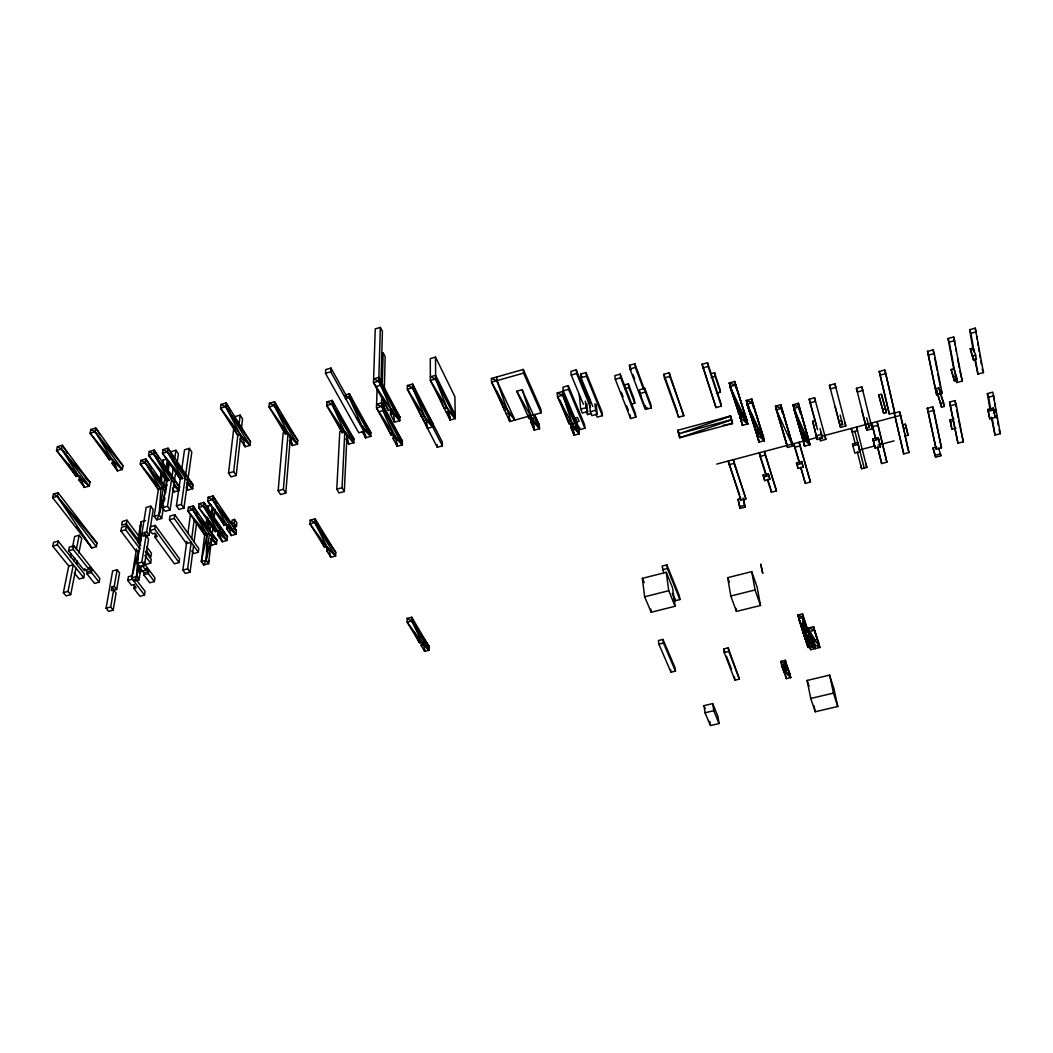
<?xml version="1.0" encoding="UTF-8"?>
<svg xmlns="http://www.w3.org/2000/svg" width="1053" height="1053" viewBox="0 0 1053 1053"><rect width="100%" height="100%" fill="white"/><g stroke="black" fill="none" stroke-linecap="round" stroke-linejoin="round"><path stroke-width="1.5" d="M407.169 618.414L411.684 620.915L429.15 650.227L421.74 642.119L419.489 642.699L407.129 622.086L407.169 618.414L411.71 617.255L429.15 646.581L429.15 650.227L424.688 651.346L423.477 642.593M423.582 418.225L423.582 420.687L426.162 419.963L432.691 426.939L427.544 428.374L425.57 422.687M429.15 650.227L421.239 641.935L421.226 645.594L424.688 651.346L424.688 648.911M415.053 390.005L412.631 384.029L442.352 442.168L442.392 445.867L437.298 447.275L407.34 389.215L407.379 385.53L412.631 384.029L412.592 387.728L432.678 423.24L432.691 426.939L424.175 416.093L421.582 416.817L421.595 414.356M419.502 640.263L419.489 642.699L414.421 632.695M381.778 402.772L381.686 406.471L402.312 444.892L393.23 435.073L393.164 438.772L397.231 446.301L402.312 444.892L402.364 441.194L381.778 402.772L376.605 404.247L381.686 406.471L402.364 441.194L399.074 437.772M399.771 420.66L390.979 409.722L388.386 410.446L373.499 382.594L375.25 328.905L380.344 327.417L378.764 381.081L399.771 420.66L390.558 410.657L390.479 414.356L394.612 422.108L399.771 420.66L399.824 416.962L378.883 377.395L373.631 378.896L378.764 381.081L399.824 416.962L397.6 414.619M395.731 442.089L397.231 446.301L397.271 443.839M391.163 432.52L391.111 434.981L393.664 434.27L402.312 444.892M393.598 419.239L394.612 422.108L393.111 411.157M383.99 402.246L383.792 410.394L378.606 411.855M384.332 389.215L385.161 356.638L383.134 352.716L382.252 385.293M397.231 446.301C395.678 428.742 379.067 414.869 381.949 396.705M803.005 627.338L802.544 613.886L797.858 615.031L808.02 647.477L812.626 646.358L809.415 635.183M377.079 388.386L376.487 407.945L391.111 434.981L386.28 424.741M167.374 470.007L167.703 460.411M208.639 560.446L208.533 563.684L203.729 564.974L201.334 561.604L204.769 534.463M362.1 431.454L365.641 437.798L370.735 436.376L370.853 432.678L349.385 393.809L345.489 394.914M207.638 527.579L207.968 518.208M208.231 510.402L208.402 505.716L211.508 504.861M364.614 434.968L365.641 437.798L365.72 435.337M346.713 396.428L330.984 368.076L325.719 369.603L325.482 373.315L358.757 432.77L363.877 431.322L363.969 428.847M334.841 406.261L332.143 400.39L331.919 404.089L326.746 405.563L346.95 435.837L353.782 442.694L353.953 438.983L332.143 400.39L326.97 401.864L326.746 405.563L342.238 432.744L344.779 432.02L353.782 442.694L348.714 444.116L345.845 439.075M741.931 414.632L741.983 413.395L739.351 414.105L742.497 425.346L747.788 423.938L734.691 381.489L729.308 382.963L738.811 413.921L741.47 413.197L747.788 423.938L740.048 417.751L742.707 417.027L747.788 423.938L734.691 381.489L736.047 387.728M207.362 528.053L207.81 518.471M208.178 510.494L208.402 505.716L207.994 508.915M342.33 430.888L339.79 431.598L336.789 489.171L339.04 492.975L344.305 491.54L346.964 435.573M166.387 486.486L166.716 479.984M167.19 470.217L167.677 460.451M344.305 491.54L342.054 487.736L344.792 431.769M335.565 556.023L335.749 552.325L315.018 518.866L310.214 520.169L309.964 523.881L324.666 547.415L327.049 546.783L335.565 556.023L330.839 557.287L326.733 550.719L326.943 547.02L335.565 556.023L314.781 522.564L310.214 520.169M363.877 431.322L330.76 371.788L330.984 368.076M161.043 487.539L159.095 514.904L156.752 519.84L154.172 516.273L158.45 489.026M161.504 481.103L162.07 473.047M162.636 465.005L162.978 460.174L166.571 459.161M139.259 576.596L139.022 579.834L134.297 581.111L131.757 577.807L136.482 548.995M139.496 573.345L139.865 568.488M140.681 545.257L126.307 525.96L121.595 527.263L120.937 531.002L136.127 551.219L138.456 550.574L136.495 576.517L134.297 581.111M139.299 543.703L140.957 521.775L145.551 520.511M278.913 410.591L274.557 401.772L274.201 405.484L269.055 406.958L290.365 437.258L297.446 444.116L297.736 440.404L274.557 401.772L269.423 403.246L269.055 406.958L285.521 434.152L288.061 433.441L297.446 444.116L292.405 445.537L289.351 440.483M208.02 510.521L208.402 505.716M285.679 432.296L283.152 433.007L278.15 490.737L280.559 494.541L285.784 493.094L290.378 436.995M285.784 493.094L283.389 489.29L288.074 433.178M285.732 431.677L285.521 434.152L281.125 425.728M139.009 544.177L140.957 521.775L137.535 542.585M161.293 476.298L161.635 473.073M162.649 463.399L162.978 460.174L162.478 463.386M250.074 445.353L250.469 441.628L226.132 402.97L221.012 404.457L220.538 408.182L237.82 435.389L240.347 434.665L250.074 445.353L245.059 446.775L240.242 439.193L242.769 438.482L250.074 445.353L225.671 406.695L221.012 404.457M234.358 524.684L234.082 527.158L236.451 526.5L236.859 522.801L234.569 519.392L232.2 520.037L231.778 523.749L234.161 523.091L234.569 519.392M216.905 502.9L212.996 495.95L212.535 499.675L207.691 501.017L228.975 528.119L235.964 534.266L236.372 530.541L212.996 495.95L208.165 497.292L207.691 501.017L224.263 525.355L226.658 524.697L235.964 534.266L231.212 535.556L226.592 528.777L227.027 525.052L228.975 528.119L231.212 535.556M139.154 537.82L139.522 534.608M139.878 531.396L140.957 521.775M221.077 538.754L222.275 541.742L218.076 531.278L217.629 535.003L222.275 541.742L227 540.452L227.422 536.727L203.94 502.399L199.122 503.729L198.635 507.467L215.286 531.62L220.051 530.317L220.485 526.592M233.832 427.847L228.54 473.073L231.041 476.877L236.175 475.443L240.716 435.073M241.44 428.61L242.519 418.923L240.137 415.106L235.148 416.54M236.175 475.443L233.687 471.639L237.925 434.481M239.031 424.793L240.137 415.106M222.815 529.988L222.38 533.713L217.629 535.003M209.85 542.479L211.732 545.164L216.444 543.874L216.892 540.163L193.199 505.966L188.408 507.296L187.882 511.021L204.69 535.082L209.429 533.779L206.138 560.314L203.729 564.974M212.232 533.437L213.022 527.026M214.193 517.418L215.167 509.415M210.679 523.644L209.889 530.054L211.061 525.289M211.679 515.641L212.667 507.625M205.769 526.474L206.993 516.891M191.725 550.903L193.62 553.562L198.306 552.285L198.78 548.56L174.798 514.72L170.033 516.036L169.48 519.761L186.486 543.572L191.198 542.295L187.645 568.831L190.066 572.161L185.302 573.451L182.867 570.121L186.789 541.36M190.066 572.161L193.581 545.638M194.068 541.913L196.608 522.683M191.699 538.57L194.265 519.34M186.091 487.618L187.737 490.014L192.607 488.658L193.12 484.933L168.019 448.196L163.057 449.605L162.465 453.343L180.287 479.194L182.735 478.51L167.427 451.934L163.057 449.605M187.882 533.371L190.488 514.206M180.603 476.996L176.417 505.809L178.971 509.428L183.933 508.059L191.804 452.027L189.369 448.394L184.551 449.763L181.537 470.586M179.049 562.552L179.563 558.84L155.278 525.408L150.553 526.711L149.974 530.449L152.461 533.845L154.817 533.2L157.292 536.582L154.936 537.241L174.403 563.816L179.049 562.552L154.699 529.132L155.278 525.408M183.933 508.059L181.392 504.426L189.369 448.394M198.306 552.285L174.245 518.445L174.798 514.72M172.508 489.474L174.179 491.869L179.036 490.501L179.576 486.776L154.159 450.105L149.223 451.513L148.591 455.251L166.624 481.063L169.072 480.365L153.554 453.843L149.223 451.513M756.633 430.782L756.344 432.783L759.068 442.049L764.294 440.654L751.697 399.021L746.366 400.469L747.09 404.115L755.527 430.848L758.16 430.15L764.294 440.654L756.712 434.599L755.975 430.953L758.594 430.256L758.608 431.559M166.966 478.852L162.544 507.691L165.124 511.31L170.073 509.928L175.785 471.494M176.97 463.478L178.405 453.869L175.943 450.25L171.139 451.619M170.073 509.928L167.506 506.309L173.284 467.861M174.495 459.858L175.943 450.25M141.563 569.686L144.011 572.924L143.721 574.793L149.789 582.796L154.37 581.572L154.936 577.847L143.734 562.947M167.94 472.442L169.415 462.833M156.752 519.84L161.675 518.484L163.623 505.69M164.36 500.899L164.847 497.7M166.492 486.881L166.874 484.393M134.494 584.678L133.889 588.403L139.97 596.274L144.511 595.063L145.09 591.338L135.745 579.137M154.37 581.572L148.328 573.543L148.618 571.674L146.17 568.449L145.88 570.305L141.273 571.555L139.43 569.12M144.169 561.933L146.025 564.395L150.658 563.131L151.237 559.406L145.485 551.693M154.936 537.241L155.515 533.502M164.794 478.049L159.095 514.904L161.675 518.484M166.269 468.427L167.506 460.424M740.009 413.921L739.693 415.922L742.497 425.346L742.036 422.924M159.714 481.01L160.964 472.994M144.353 565.579L148.552 538.991L146.064 535.608L143.708 536.253L144.314 532.515L146.657 531.87L150.776 506.164L146.143 507.454L137.022 563.513L139.575 566.883L144.353 565.579L141.813 562.21L146.064 535.608M144.314 532.515L146.801 535.898L149.144 535.253L153.212 509.56L150.776 506.164M141.273 565.764L139.022 579.834L136.495 576.517L138.509 564.013M133.889 588.403L136.166 587.785L133.731 584.612L131.441 585.231L127.755 580.44L128.374 576.715L131.414 575.886M140.918 460.345L140.273 464.083L158.358 489.632L160.78 488.947L145.209 462.688L140.918 460.345L145.827 458.95L165.65 487.184M126.321 523.854L126.952 520.195L122.306 521.485L121.674 525.144L126.321 523.854L138.614 540.373M140.075 548.995L125.662 529.698L126.307 525.96M113.171 610.148L116.08 593.181L113.606 590.035L111.328 590.641L111.987 586.916L114.25 586.297L117.12 569.726L112.632 570.937L106.077 608.226L108.604 611.372L113.171 610.148L110.67 607.002L113.606 590.035M111.987 586.916L114.461 590.075L116.725 589.456L119.568 572.885L117.12 569.726M100.022 434.85L95.849 428.018L95.099 431.769L90.11 433.217L114.527 462.793L122.319 469.506L123.004 465.755L95.849 428.018L90.874 429.466L90.11 433.217L109.367 459.779L111.829 459.069L122.319 469.506L117.423 470.888L112.066 463.504L112.763 459.753L117.423 470.888L115.685 466.716M99.153 582.177L99.824 578.452L74 545.757L69.366 547.034L68.616 550.772L84.332 570.529L88.926 569.278L89.281 567.409L91.848 570.66L91.493 572.529L99.153 582.177L94.586 583.415L86.912 573.78L87.267 571.897L84.688 568.659M96.336 546.691L97.021 543.072L58.086 492.712L53.44 494.028L52.65 497.661L91.822 547.942L96.336 546.691L57.296 496.345L53.44 494.028M74.276 572.911L79.146 578.979L83.713 577.742L84.424 574.003L58.165 541.084L53.532 542.374L52.729 546.125L68.721 566.001L73.328 564.75L68.037 591.391L70.696 594.642L66.049 595.906L63.364 592.655L68.853 565.382M819.063 643.883L814.364 630.299L805.071 632.563L810.639 649.675L819.826 647.463L813.6 626.719L808.967 627.851L810.178 640.619L809.257 645.436L815.233 648.569L814.732 646.187M810.468 632.524L814.482 644.989L814.798 639.5L812.495 640.053M70.696 594.642L75.934 568.015M76.672 564.276L77.303 561.052M78.883 553.009L81.739 538.531L79.172 535.253L74.645 536.504L72.394 547.731M74.065 560.999L74.697 557.787M76.303 549.732L79.172 535.253M67.418 453.316L62.298 445.274L61.469 449.026L56.533 450.46L81.357 479.47L89.242 486.052L89.979 482.3L62.298 445.274L57.375 446.696L56.533 450.46L76.185 476.509L78.606 475.824L89.242 486.052L84.398 487.421L78.936 480.168L79.699 476.417L84.398 487.421L83.226 484.67M88.926 569.278L73.249 549.495L74 545.757M70.459 557.366L71.104 554.154M83.713 577.742L57.389 544.835L58.165 541.084M207.849 529.159L209.481 521.432M211.113 513.706L212.416 507.52M58.086 492.712L57.296 496.345L91.822 547.942L83.398 536.109M138.456 550.574L131.757 577.807L136.495 576.517L139.654 565.672M213.417 515.759L214.97 509.402M139.825 543.743L142.497 532.897M165.887 489.698L159.095 514.904L154.172 516.273M790.053 674.012L786.012 663.89L780.786 661.402L785.038 673.565L782.05 666.628L784.314 666.088L786.012 663.89L785.314 660.31L780.786 661.402L786.249 678.645L790.75 677.579L785.314 660.31L785.38 663.587M782.59 666.496L786.012 663.89L790.75 677.579L783.498 670.748L786.13 671.301L786.012 663.89L781.471 664.969L784.985 673.644M719.976 419.726L730.545 416.014L732.493 423.503L679.777 437.693L677.842 430.256L730.545 416.014L732.493 423.503L723.095 425.359M678.764 432.77L677.842 430.256L679.777 437.693L731.796 419.844M730.545 416.014L678.408 433.928L731.243 419.673M325.482 373.315L330.76 371.788M435.508 357.125L430.282 358.625L430.361 380.488L450.105 420.002L455.291 418.554L454.883 396.678L435.508 357.125L435.652 378.988L446.893 407.616L448.828 411.526L455.291 418.554L435.652 378.988L430.348 376.803L435.626 375.302L455.225 414.869L435.652 378.988L430.361 380.488L446.893 407.616L455.291 418.554M375.658 386.635L380.91 385.135L382.41 331.445L380.344 327.417M112.066 463.504L114.527 462.793M345.305 398.613L349.201 397.507L349.385 393.809L352.689 401.206M78.936 480.168L81.357 479.47M52.65 497.661L57.296 496.345L97.021 543.072L91.572 536.938M381.686 406.471L376.487 407.945L393.664 434.27M491.396 378.475L523.315 369.458L540.834 409.156L541.097 412.829L509.784 421.49L491.54 382.147L491.396 378.475L496.858 380.659L498.293 383.516M523.315 369.458L523.538 373.131L491.54 382.147L508.823 413.052L514.996 420.055L496.858 380.659L496.7 376.974M390.479 414.356L393.059 413.618L391.861 409.064M590.101 403.589L576.254 369.853L570.897 371.367L571.239 375.026L583.375 404.313M446.893 407.616L444.274 408.34L438.969 396.323M571.239 375.026L576.61 373.512L576.254 369.853M534.569 414.527L539.254 425.017L539.518 428.689L530.646 418.804L530.883 422.477L534.332 430.111L539.518 428.689L531.765 417.923L529.146 418.633L516.786 391.229L522.077 389.742L523.512 392.677M592.813 406.511L581.032 377.724L580.677 374.065L586.021 372.565L602.013 412.013L602.408 415.685L597.156 417.12L595.919 414.092M228.54 473.073L233.687 471.639M446.235 412.249L448.828 411.526L450.105 420.002L447.657 412.855M581.032 377.724L586.403 376.224L586.021 372.565M647.608 407.945L644.962 408.669L629.931 368.945L629.457 365.299L634.867 363.785L651.28 407.893L645.923 409.354L639.948 393.532L639.447 389.834L644.844 388.346L650.767 404.194L651.28 407.893M568.251 385.674L562.947 387.162L563.263 390.821L579.69 429.65L584.902 428.229L584.547 424.57L568.251 385.674L568.581 389.347L584.902 428.229M629.931 368.945L635.354 367.431L634.867 363.785M620.23 374.118L614.86 375.605L615.294 379.264L630.589 418.541L635.854 417.106L635.367 413.447L620.23 374.118L620.678 377.777L635.854 417.106M563.263 390.821L568.581 389.347M579.242 433.81L571.792 423.122L569.173 423.846L557.537 396.652L557.234 392.98L562.526 391.505L578.887 430.137L579.242 433.81L574.056 435.218L570.805 427.65L570.489 423.977L579.242 433.81L562.828 395.178L562.526 391.505L565.5 400.824M393.164 438.772L395.704 438.061L394.914 435.06M496.963 391.94L504.4 409.893L507.019 409.156L514.996 420.055M615.294 379.264L620.678 377.777M162.544 507.691L167.506 506.309M506.203 413.776L508.823 413.052L509.784 421.49L508.375 417.225M176.417 505.809L181.392 504.426M624.363 384.977L628.338 383.871L634.327 399.548L634.801 403.181L630.852 404.26M663.864 374.276L669.247 372.788L683.818 415.751L678.54 417.185L664.417 377.935L663.864 374.276L677.421 412.026M702.088 364.285L707.524 362.785L720.66 402.483L721.331 406.129L716.014 407.577L702.088 364.285L716.014 407.577M52.729 546.125L57.389 544.835M624.811 388.61L628.799 387.504L628.338 383.871M664.417 377.935L669.813 376.434L669.247 372.788M702.72 367.931L708.169 366.418L707.524 362.785M120.937 531.002L125.662 529.698M169.48 519.761L174.245 518.445M278.15 490.737L283.389 489.29M530.883 422.477L533.489 421.766L533.239 418.094M586.784 403.457L587.6 411.605L582.309 413.066L580.677 409.156L585.981 407.695L585.336 401.18M68.616 550.772L73.249 549.495M710.525 373.828L714.553 372.709L719.752 388.531L720.423 392.15L716.422 393.243M639.948 393.532L645.344 392.045L644.844 388.346M149.974 530.449L154.699 529.132M711.183 377.435L715.211 376.329L714.553 372.709M596.182 404.418L597.209 414.198L591.931 415.645L590.325 411.762L595.629 410.301L594.932 403.786M586.416 411.631L587.627 414.566L591.562 413.474M574.846 418.199L577.465 417.475L579.084 421.318L576.465 422.029L576.241 419.594M336.789 489.171L342.054 487.736M570.805 427.65L573.411 426.939L573.082 423.267M744.695 416.264L747.064 420.292L735.402 385.122L730.005 386.596L738.324 411.368M226.592 528.777L228.975 528.119L228.225 525.263M973.143 350.096L969.616 329.694L975.262 328.154L983.476 372.604L977.934 374.091L974.775 359.507M87.267 571.897L91.848 570.66M953.768 369.234L948.029 338.513L953.636 336.986L962.284 381.068L956.782 382.542L955.979 380.133M86.912 573.78L91.493 572.529M974.143 352.123L970.879 333.288L976.552 331.748M956.782 382.542L949.24 342.12L954.874 340.58M137.022 563.513L141.813 562.21M927.548 351.399L933.103 349.886L934.287 353.492L942.119 393.414L936.67 394.862L927.548 351.399L936.67 394.862M752.737 405.194L751.697 399.021L752.447 402.667L747.09 404.115L755.014 428.295M928.707 355.006L934.287 353.492M879.268 371.472L884.757 369.985L885.81 373.604L894.695 412.684L889.324 414.119L879.268 371.472L889.324 414.119M63.364 592.655L68.037 591.391M829.474 385.253L834.897 383.779L845.822 425.952L840.518 427.36L829.474 385.253L830.396 388.873L835.832 387.412L834.897 383.779M970.313 348.806L973.117 348.043L975.657 355.269L976.368 359.363L973.551 360.113L970.313 348.806L973.551 360.113M144.011 572.924L148.618 571.674M880.308 375.092L885.81 373.604M143.721 574.793L148.328 573.543M127.755 580.44L132.336 579.203L144.511 595.063M817.497 429.703L809.191 399.232L814.561 397.784L825.828 439.364L820.563 440.759L819.695 437.6M972.84 356.032L975.657 355.269M803.913 432.954L805.15 437.982L802.518 438.68L809.889 444.695L804.084 434.257L801.451 434.968L792.975 404.773L798.319 403.338L809.046 441.062L809.889 444.695L804.65 446.077L801.688 435.047L804.308 434.349L803.913 432.954L805.15 437.982L809.889 444.695L798.319 403.338L799.227 409.828M787.552 447.433L776.298 409.801L781.642 408.367L780.839 404.734L775.508 406.168L787.552 447.433L792.777 446.051L780.839 404.734L782.024 412.539M856.444 388.307L861.867 386.846L862.855 390.466L857.418 391.927L856.444 388.307L866.882 430.243L872.2 428.834L861.867 386.846M182.867 570.121L187.645 568.831M810.06 402.865L815.443 401.417L814.561 397.784M806.874 437.153L809.046 441.062L799.161 406.971L793.804 408.419L800.872 432.414L804.084 434.257L793.804 408.419L801.451 434.968M951.188 369.55L953.952 368.813L956.374 376.053L957.124 380.041L954.347 380.791L951.188 369.55L954.347 380.791M878.715 395.02L881.4 394.296L885.52 408.775L886.415 412.631L883.704 413.355L878.715 395.02L883.704 413.355M953.597 376.79L956.374 376.053M106.077 608.226L110.67 607.002M326.733 550.719L329.102 550.087L330.839 557.287L329.721 554.352M821.064 432.283L822.472 438.101L817.167 439.496L812.666 421.226L815.298 420.529M936.064 388.544L938.815 387.82L943.541 402.509L944.317 406.458L941.553 407.195L936.064 388.544L941.553 407.195M882.809 409.499L885.52 408.775M838.925 421.476L841.597 420.766L842.597 424.57L839.912 425.28M894.234 413.131L899.578 411.71L900.644 415.33L908.989 452.527L903.737 453.896L894.234 413.131L903.737 453.896M816.114 435.758L821.432 434.349L820.037 428.532M940.763 403.246L943.541 402.509M949.556 402.062L954.966 400.627L956.15 404.234L963.271 441.826L957.967 443.208L949.556 402.062L957.967 443.208M716.751 464.083L817.865 437.271M821.024 436.442L900.644 415.33M927.338 408.261L932.721 406.84L933.853 410.446L941.448 447.801L936.17 449.17L927.338 408.261L936.17 449.17M990.017 409.367L987.345 393.598L992.795 392.15L1000.35 433.665L995.006 435.06L991.347 417.251M950.727 405.668L956.15 404.234M866.501 428.189L869.173 427.479L868.251 423.688L865.566 424.398L866.501 428.189L861.657 409.907M728.834 464.715L734.02 463.346L733.336 459.687L745.919 498.846L740.851 500.162L728.176 461.043L739.654 494.963M765.952 475.114L760.016 456.462L765.228 455.08L764.491 451.421L776.482 490.895L771.388 492.225L767.426 479.786M799.332 462.978L794.712 447.288L799.964 445.893L799.135 442.247L810.481 482.05L805.334 483.393L800.714 467.69M875.688 438.943L872.7 426.649L878.044 425.228L877.044 421.595L886.889 462.175L881.664 463.544L877.675 447.604M928.456 411.881L933.853 410.446M990.741 409.814L988.609 397.205L994.071 395.757M905.317 424.162L902.658 424.859L903.711 428.479L906.383 427.781L905.317 424.162L908.055 435.258L905.396 435.955L904.685 433.533M872.858 438.956L878.176 437.561L878.676 439.391L880.466 446.801L875.175 448.183L872.858 438.956L875.175 448.183M987.846 409.459L993.269 408.024L993.914 409.828L995.177 417.449L989.767 418.857L987.846 409.459L989.767 418.857M955.992 428.176L952.004 429.216L951.425 427.413L949.964 419.95L953.979 418.897M852.917 445.774L858.208 444.379L857.734 442.55L852.443 443.945L854.812 453.132L860.09 451.75L858.208 444.379M873.358 440.786L878.676 439.391M988.477 411.262L993.914 409.828M952.004 429.216L950.543 421.753L953.215 421.042M796.529 462.965L801.728 461.596L803.202 467.045L798.003 468.414L796.529 462.965L796.924 464.794L802.136 463.425L801.728 461.596M763.188 475.219L768.348 473.863L769.467 477.43L769.848 479.273L764.702 480.616L763.188 475.219L764.702 480.616M859.116 450.052L875.004 445.893M878.176 445.05L894.076 440.878M763.557 477.048L768.716 475.706L768.348 473.863M935.59 457.134L935.209 455.304L940.5 453.935L940.869 455.752L935.59 457.134L932.984 448.051L936.933 447.025M743.747 499.754L745.116 507.098L740.048 508.415L738.114 499.333L740.641 498.674M860.683 465.11L861.63 468.756L866.83 467.4L856.589 427.018L857.55 430.651L852.219 432.059L851.272 428.426L855.352 444.287M739.456 506.677L744.537 505.361L745.116 507.098M672.196 593.352L675.197 600.736L679.909 599.565L679.396 595.932L666.878 564.882L662.087 566.106L663.772 572.7M662.574 569.739L667.365 568.528L679.909 599.565M642.369 578.36L666.246 572.292L672.577 587.903L675.105 606.265L651.215 612.241L644.62 596.775L642.369 578.36L644.16 582.585M421.226 645.594L423.477 645.028L422.779 642.409M644.62 596.775L668.747 590.707L675.105 606.265M727.689 577.676L751.724 571.634L757.133 587.192L760.516 605.488L736.468 611.424L730.795 596.011L727.689 577.676L729.387 582.309M730.795 596.011L755.08 589.97L760.516 605.488M662.969 639.421L658.415 640.54L658.875 644.146L670.972 672.196L675.447 671.116L674.973 667.523L662.969 639.421L663.443 643.028L675.447 671.116M658.875 644.146L663.443 643.028M808.02 647.477L798.595 618.624L803.281 617.479L807.835 630.879M807.282 643.896L801.557 627.693L803.887 627.127L803.281 617.479L797.858 615.031L807.282 643.896L802.978 632.037L805.677 632.629L802.544 613.886L807.941 630.615M723.648 648.951L728.202 647.845L739.417 679.106L734.941 680.185L724.227 652.544L723.648 648.951L724.78 651.86M724.227 652.544L728.794 651.438L739.417 679.106M807.875 641.172L810.178 640.619M807.098 680.449L829.619 675.105L833.884 688.557L837.754 706.497L815.233 711.762L810.744 698.455L807.098 680.449L809.086 686.385M703.983 705.668L712.684 703.601L717.975 716.474L719.041 723.556L710.393 725.583L705.023 712.763L703.983 705.668L705.181 708.524M705.023 712.763L713.75 710.709L719.041 723.556M810.744 698.455L833.476 693.111L837.754 706.497M800.622 431.322L792.975 404.773L799.161 406.971M737.626 408.761L729.308 382.963L735.402 385.122M791.974 442.418L781.642 408.367L775.508 406.168L786.749 443.8M754.33 425.728L746.366 400.469L752.447 402.667L763.543 437.008L761.898 434.757M804.084 434.257L801.03 433.138L802.11 434.784L793.804 408.419L809.889 444.695M557.234 392.98L562.828 395.178L578.887 430.137L576.109 426.136M407.379 385.53L412.592 387.728L442.392 445.867M345.45 395.836L349.201 397.507L370.853 432.678L367.471 429.216M326.97 401.864L331.919 404.089L353.953 438.983L351.676 436.705M808.967 627.851L814.364 630.299L819.826 647.463L813.864 644.331M807.019 630.207L809.718 631.431L819.826 647.463M269.423 403.246L274.201 405.484L297.736 440.404M90.874 429.466L95.099 431.769L123.004 465.755M208.165 497.292L212.535 499.675L236.372 530.541L234.042 528.488M199.122 503.729L203.453 506.124L227.422 536.727L225.092 534.7M188.408 507.296L192.699 509.691L216.892 540.163L211.679 534.911M57.375 446.696L61.469 449.026L89.979 482.3L87.741 480.418M210.587 538.82L216.444 543.874L192.699 509.691L193.199 505.966L197.977 514.206M227 540.452L217.668 530.962L203.453 506.124L198.635 507.467L219.998 534.358L227 540.452L203.453 506.124L203.94 502.399L209.442 512.061M177.457 484.906L179.576 486.776L153.554 453.843L154.159 450.105L159.056 458.476M173.719 485.854L179.036 490.501L153.554 453.843L148.591 455.251L169.072 480.365M186.46 483.222L192.607 488.658L167.427 451.934L168.019 448.196L173.64 457.989M190.672 482.748L193.12 484.933L167.427 451.934L162.465 453.343L182.735 478.51M85.267 477.759L89.979 482.3M211.232 538.636L216.444 543.874M173.495 484.88L179.036 490.501M370.735 436.376L361.811 425.636L349.201 397.507L370.735 436.376L363.943 429.466L356.467 417.633M177.365 484.512L179.576 486.776M222.249 531.462L227.422 536.727M189.843 481.537L193.12 484.933M234.306 528.422L236.372 530.541M187.118 483.024L192.607 488.658M425.978 643.107L429.15 646.581L411.684 620.915L411.71 617.255L415.053 624.324M782.05 666.628L786.13 671.301L784.314 666.088M537.254 422.701L539.254 425.017L534.253 414.724M350.952 435.429L353.953 438.983M801.557 627.693L805.677 632.629L803.887 627.127M367.892 429.097L370.853 432.678M160.78 488.947L140.273 464.083L145.209 462.688L145.827 458.95L151.553 468.624M399.482 437.653L402.364 441.194M397.876 414.527L399.824 416.962M166.295 488.987L145.209 462.688L166.019 492.264M429.848 419.634L432.678 423.24M114.25 586.297L116.725 589.456M142.208 565.435L145.88 570.305M89.242 486.052L61.469 449.026L78.606 475.824M243.414 442.536L245.059 446.775L242.769 438.482L240.347 434.665L220.538 408.182L225.671 406.695L226.132 402.97L230.515 411.368M144.893 555.418L150.658 563.131M329.102 550.087L309.964 523.881L314.781 522.564L335.749 552.325M146.183 550.548L150.908 556.892L151.474 553.246L146.762 546.889M126.952 520.195L139.207 536.714M781.471 664.969L790.75 677.579M146.657 531.87L149.144 535.253M752.447 402.667L764.294 440.654L757.028 430.677L756.344 432.783L759.345 433.902L758.844 431.467M421.74 642.119L407.129 622.086L411.684 620.915L423.477 645.028M122.319 469.506L95.099 431.769L111.829 459.069M537.543 422.622L539.254 425.017M250.469 441.628L225.671 406.695L240.347 434.665M76.843 526.895L80.581 532.16M240.663 435.481L242.769 438.482M235.964 534.266L212.535 499.675L226.658 524.697M802.978 632.037L812.626 646.358L803.281 617.479M234.161 523.091L236.451 526.5M390.979 409.722L373.499 382.594L378.764 381.081L393.059 413.618M805.071 632.563L815.233 648.569L809.718 631.431L814.482 644.989M68.484 464.32L70.196 467.032M71.907 469.743L76.185 476.509M424.175 416.093L407.34 389.215L412.592 387.728L426.162 419.963L427.544 428.374M755.159 429.032L756.186 430.677L747.09 404.115L764.294 440.654M104.326 451.513L109.367 459.779M297.446 444.116L274.201 405.484L288.061 433.441M151.711 478.47L158.358 489.632M162.478 474.021L166.624 481.063M198.991 525.355L204.69 535.082M762.017 434.389L763.543 437.008M173.719 467.927L180.287 479.194M209.639 521.854L215.286 531.62M217.023 512.732L224.263 525.355M353.782 442.694L331.919 404.089L344.779 432.02M516.786 391.229L531.765 417.923L533.489 421.766L534.332 430.111L532.028 423.043M231.713 424.135L233.239 426.952M234.766 429.756L237.82 435.389M571.792 423.122L557.537 396.652L562.828 395.178L573.411 426.939L574.056 435.218L570.489 423.977M320.099 538.807L324.666 547.415M327.049 546.783L314.781 522.564L315.018 518.866L319.335 527.408M798.595 618.624L812.626 646.358M337.881 423.911L342.238 432.744M783.498 670.748L784.88 673.644M747.788 423.938L730.005 386.596L737.6 408.788M382.344 397.534L388.386 410.446M776.298 409.801L792.777 446.051L781.642 408.367M415.501 403.404L421.582 416.817M539.518 428.689L522.077 389.742L531.765 417.923M523.538 373.131L541.097 412.829M383.674 407.169L385.556 411.552M380.804 381.91L382.081 384.924M585.981 407.695L587.6 411.605M590.417 400.982L588.824 397.086L590.325 411.762M576.61 373.512L590.47 407.248M595.629 410.301L597.209 414.198M580.677 374.065L581.914 377.092M586.403 376.224L602.408 415.685M527.948 415.685L529.146 418.633L528.922 414.961M621.323 392.216L623.086 396.757M626.601 405.813L628.365 410.341M729.308 382.963L730.466 385.951M726.465 656.23L731.532 669.326M560.078 400.324L569.173 423.846L568.857 420.173M628.799 387.504L634.801 403.181M746.366 400.469L749.144 407.787M629.457 365.299L631.195 369.879M632.919 374.46L634.656 379.041M639.276 391.255L641.001 395.836M290.812 441.299L292.405 445.537L289.562 434.244M635.354 367.431L643.37 388.86M347.687 441.299L348.714 444.116L346.161 432.822M423.701 648.661L424.688 651.346M669.813 376.434L683.818 415.751M496.858 380.659L507.019 409.156M969.616 329.694L970.879 333.288M982.199 369.011L983.476 372.604M792.975 404.773L797.858 418.607M987.345 393.598L988.609 397.205M994.545 415.632L995.177 417.449M999.086 430.058L1000.35 433.665M739.482 413.737L730.005 386.596L742.707 417.027L739.693 415.922L740.404 413.816L742.707 417.027L741.983 413.395M809.349 635.341L811.876 642.791M738.114 499.333L740.048 508.415M948.029 338.513L949.24 342.12M962.284 381.068L959.928 371.235M734.02 463.346L745.919 498.846M955.663 375.697L957.124 380.041M754.277 425.675L747.09 404.115L758.16 430.15L759.345 433.902L756.712 434.599L759.068 442.049L757.304 433.836M708.169 366.418L721.331 406.129M715.211 376.329L720.423 392.15M172.889 487.934L174.179 491.869M963.271 441.826L958.822 420.989M940.961 389.807L942.119 393.414M949.964 419.95L950.543 421.753M944.317 406.458L938.815 387.82M739.351 414.105L742.497 425.346M186.486 486.078L187.737 490.014M766.202 474.574L759.279 452.803L760.016 456.462M767.676 479.233L770.151 487.012M755.975 430.953L759.068 442.049M768.716 475.706L769.848 479.273M210.797 542.216L211.732 545.164M765.228 455.08L776.482 490.895M941.448 447.801L932.721 406.84M938.697 448.13L940.869 455.752M932.984 448.051L935.209 455.304M803.386 439.377L803.821 442.444L801.86 435.771L804.65 446.077L802.347 434.876L804.65 446.077M799.438 462.464L793.896 443.629L794.712 447.288M800.82 467.177L805.334 483.393M908.278 450.105L908.989 452.527M894.695 412.684L884.757 369.985M799.964 445.893L810.481 482.05M801.688 435.047L803.821 442.444M886.415 412.631L881.4 394.296M812.666 421.226L817.167 439.496M809.191 399.232L816.628 426.07M821.432 434.349L822.472 438.101M880.466 446.801L878.176 437.561M872.7 426.649L871.7 423.003L875.438 438.377M871.213 425.215L872.2 428.834M866.672 417.883L869.173 427.479M865.908 426.61L866.882 430.243M219.248 531.515L219.998 534.358M865.882 463.754L866.83 467.4M363.153 426.452L365.641 437.798M859.603 449.921L860.09 451.75M572.635 423.951L573.411 426.939M532.7 418.752L533.489 421.766M844.888 422.319L845.822 425.952M857.313 451.934L861.63 468.756M840.123 414.961L842.597 424.57M854.878 431.361L864.21 468.019M835.24 406.958L840.518 427.36M877.557 446.63L881.664 463.544M824.947 435.731L825.828 439.364M819.984 438.338L820.563 440.759M878.044 425.228L886.889 462.175M802.781 465.215L803.202 467.045M899.578 411.71L902.368 424.109M903.408 428.755L904.106 431.862M905.146 436.508L907.936 448.907M906.383 427.781L908.055 435.258M797.595 466.584L798.003 468.414M829.619 675.105L833.476 693.111M814.364 630.299L813.6 626.719L813.758 629.76M751.697 399.021L753.606 408.182M810.139 647.292L810.639 649.675M770.638 488.566L771.388 492.225M814.008 705.773L815.233 711.762M754.79 427.215L755.527 430.848M933.103 349.886L934.05 354.677M934.682 357.875L937.196 370.643M937.815 373.841L940.329 386.609M738.114 410.275L738.811 413.921M785.577 675.078L786.249 678.645M954.966 400.627L956.15 406.892M956.743 410.025L958.23 417.857M743.168 498.016L744.537 505.361M740.18 496.503L740.851 500.162M953.636 336.986L955.071 344.765M955.637 347.885L956.216 351.004M957.638 358.783L959.349 368.129M751.724 571.634L755.08 589.97M798.319 403.338L800.056 412.973M734.691 381.489L735.81 387.78M975.223 358.402L977.934 374.091M973.117 348.043L973.591 350.767M735.955 608.384L736.468 611.424M992.071 417.699L995.006 435.06M975.262 328.154L976.065 332.866M976.605 336.012L977.131 339.158M977.671 342.304L978.198 345.437M978.737 348.582L979.264 351.728M979.803 354.874L980.33 358.007M980.87 361.153L981.409 364.299M993.269 408.024L994.295 414.119M993.584 396.889L994.111 400.048M994.637 403.207L995.151 406.366M995.677 409.525L996.204 412.684M996.73 415.843L997.257 419.002M997.783 422.161L998.297 425.32M734.349 676.605L734.941 680.185M728.202 647.845L728.794 651.438M678.158 414.75L678.54 417.185M679.211 434.02L679.777 437.693M712.684 703.601L713.75 710.709M709.761 721.344L710.183 724.174M674.868 598.315L675.197 600.736M645.423 405.655L645.923 409.354M666.878 564.882L667.365 568.528M644.462 405.01L644.962 408.669M666.246 572.292L668.747 590.707M670.656 669.813L670.972 672.196M630.128 414.882L630.589 418.541M650.833 609.174L651.215 612.241M587.377 412.118L587.627 414.566M579.268 394.493L580.677 409.156M579.466 427.215L579.69 429.65M573.832 432.783L574.056 435.218M534.082 426.439L534.332 430.111M809.204 632.405L809.507 638.5M509.665 419.041L509.784 421.49M504.282 407.432L504.4 409.893M450.052 416.883L450.105 420.002M437.285 444.814L437.298 447.275M207.059 534.437L206.138 560.314L208.533 563.684L211.771 537.162L206.138 560.314L201.334 561.604L207.059 534.437L192.699 509.691L187.882 511.021L207.059 534.437M802.741 434.771L802.11 436.863L805.15 437.982L802.741 434.771M762.701 573.161L760.779 564.303L762.701 573.161"/></g></svg>
